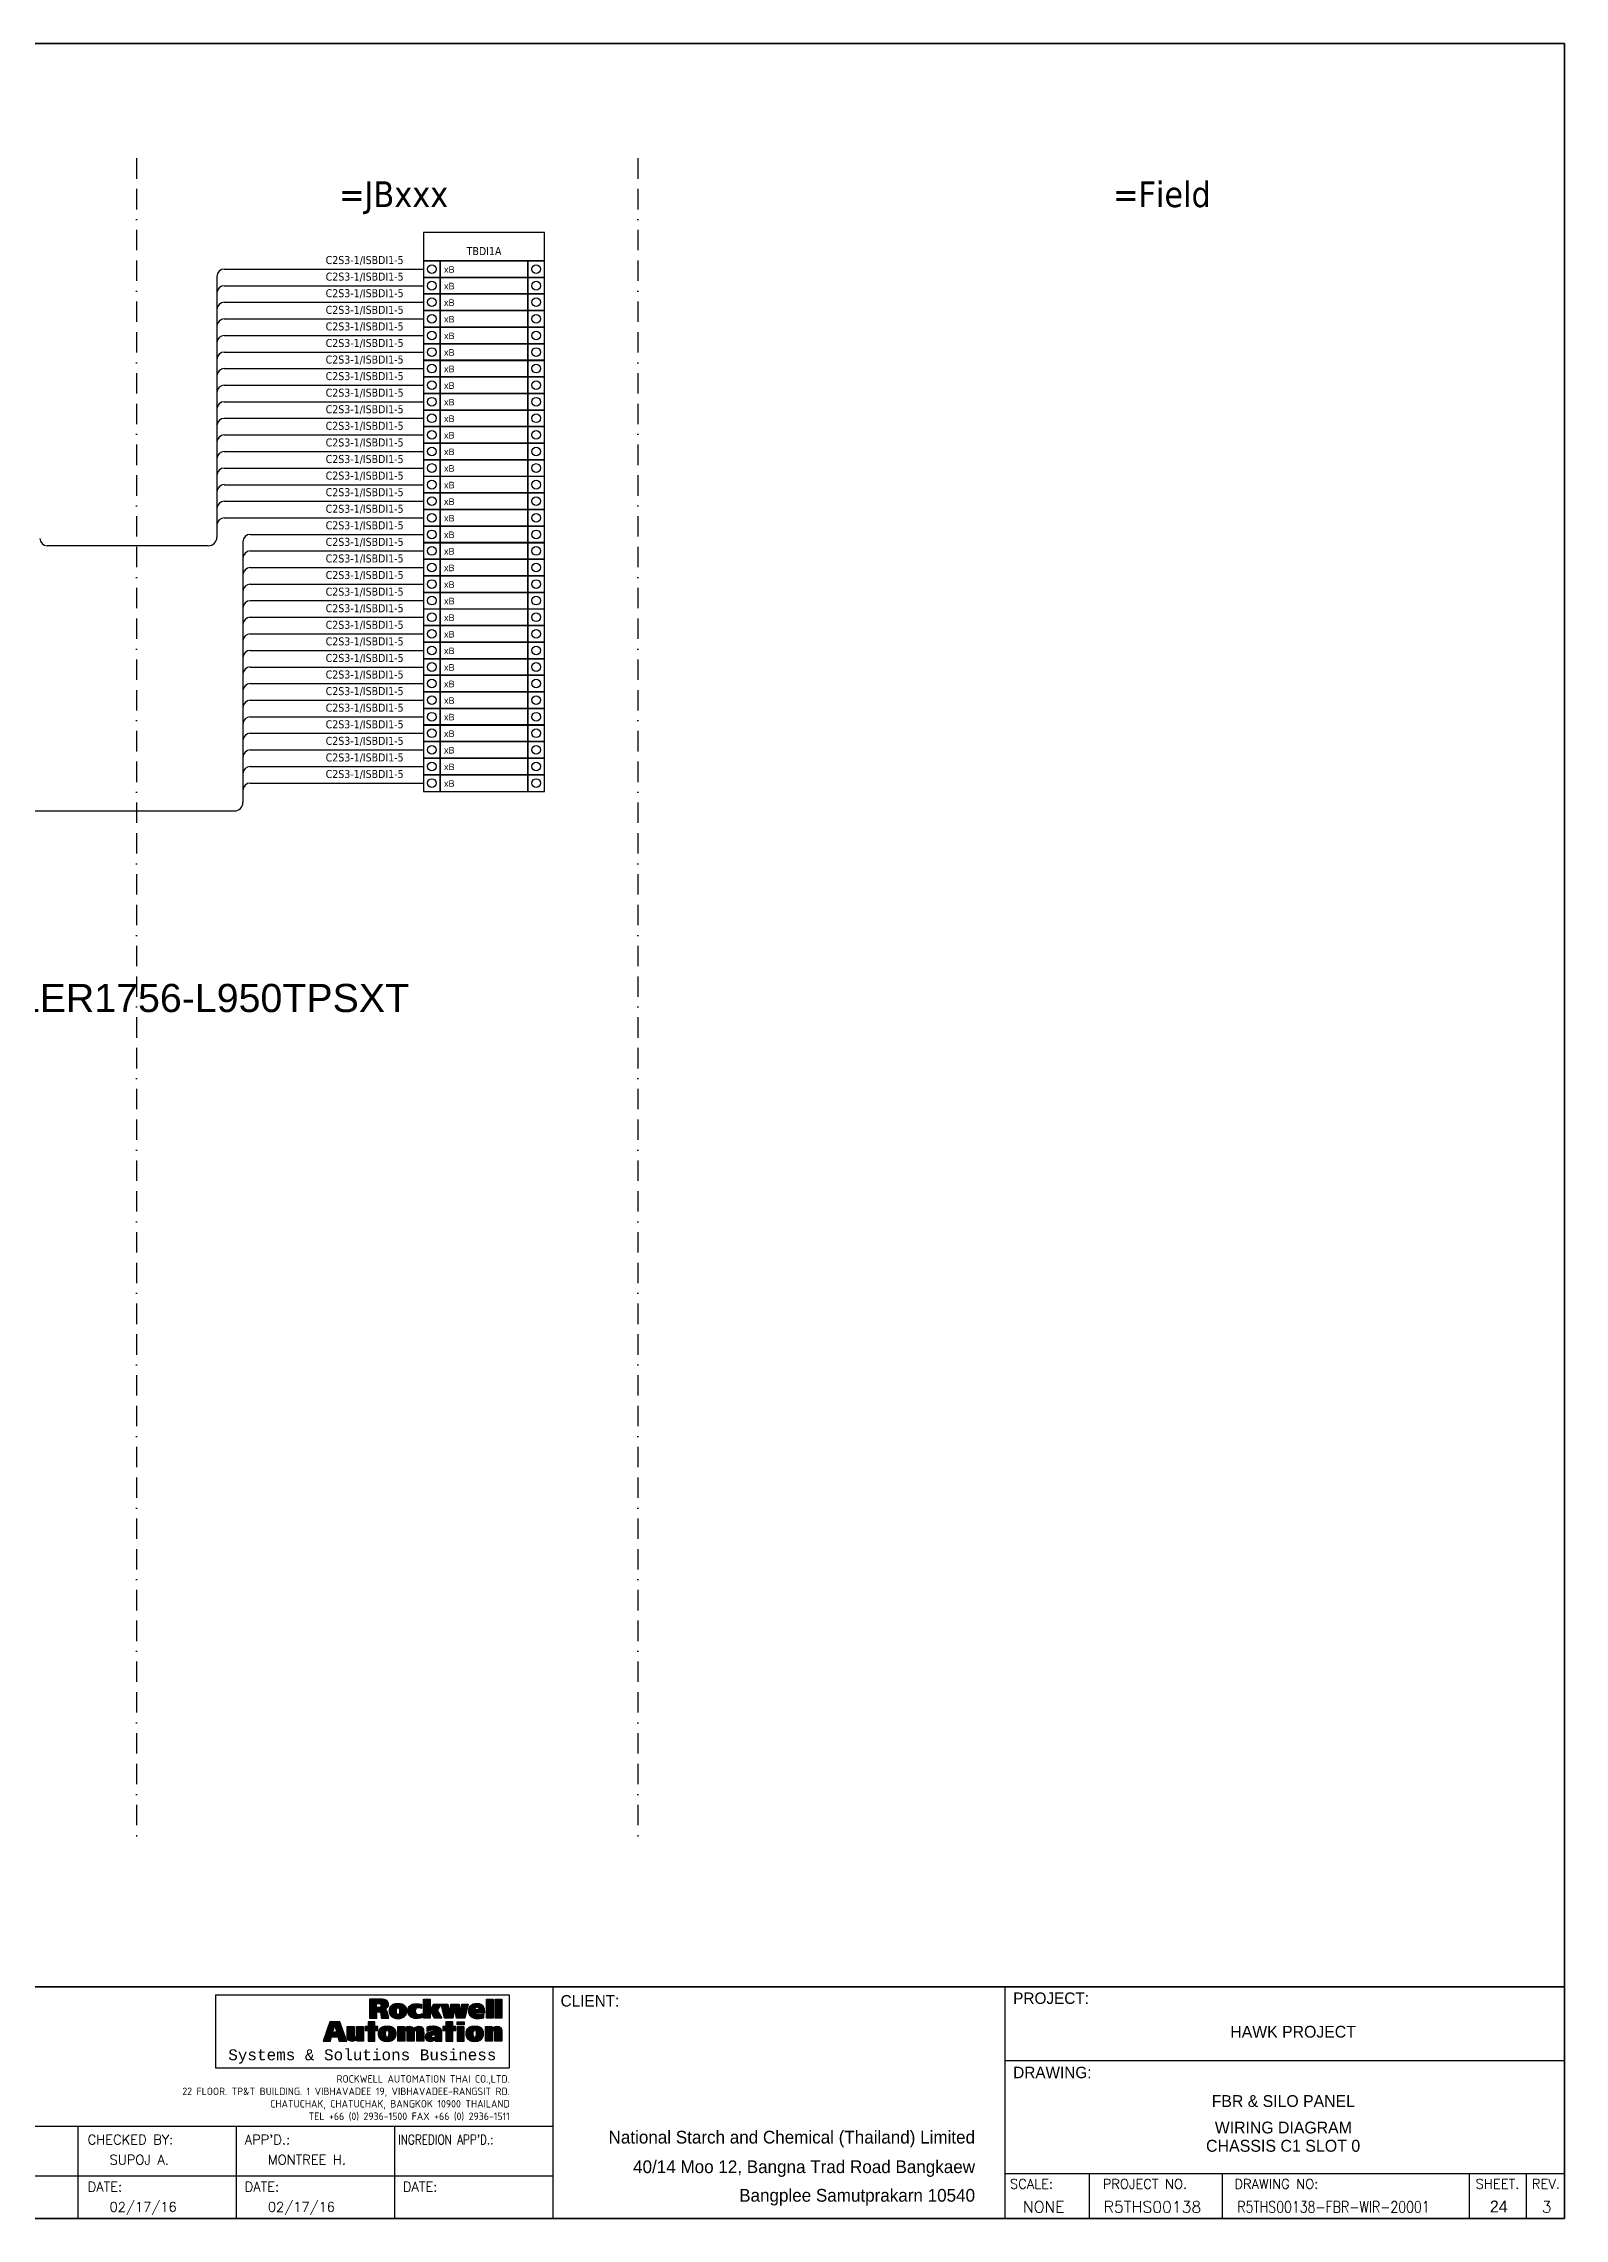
# Model space of a CAD drawing. Header units: millimetres. Extents: x 0 to 3893, y 0 to 2704.
# Drawn here: x 2002 to 3893, y 0 to 2704 of the extents above; entities that cross this region are included whole.
import ezdxf
from ezdxf.enums import TextEntityAlignment as Align

# ---------------------------------------------------------------- set-up
doc = ezdxf.new("R2010")
doc.units = ezdxf.units.MM
doc.linetypes.add('BORDERX2', pattern=[88.9, 25.4, -12.7, 25.4, -12.7, 0, -12.7])
for name, color, linetype in [('GT_1', 9, 'Continuous'), ('HELPPOINT', 7, 'Continuous'), ('MEMBER', 7, 'Continuous'), ('RA_LOGO', 2, 'Continuous'), ('TITLE_BOX', 7, 'Continuous'), ('x01001-FrameArea', 2, 'BORDERX2')]:
    doc.layers.add(name, color=color, linetype=linetype)
doc.layers.add('IE-WIRE', color=7, linetype='Continuous', lineweight=25)
doc.styles.add('BOLD', font='monos.ttf')
doc.styles.add('HTX11', font='O8111901')
doc.styles.add('ISO3098B', font='ISO3098B.shx')
doc.styles.add('ROMANS', font='romans.shx', dxfattribs={"width": 0.85, "height": 25})
doc.styles.get("Standard").update_dxf_attribs({"font": 'arial.ttf'})
doc.styles.add('T1', font='browa.ttf', dxfattribs={"height": 1000})
doc.styles.add('Tahoma', font='')
doc.styles.get('Tahoma').set_extended_font_data('Tahoma')

# ---------------------------------------------------------------- blocks, each defined once
blk = doc.blocks.new('xTermSingleLayer')
at = {"color": 7, "ltscale": 25.4}
for points in [[(0, -537), (537, -537), (537, 0), (0, 0)], [(537, -537), (3378, -537), (3378, 0), (537, 0)], [(3378, -537), (3915, -537), (3915, 0), (3378, 0)]]:
    blk.add_lwpolyline(points, close=True, dxfattribs=at)
for centre in [(268, -268), (3647, -268)]:
    blk.add_circle(centre, 141, dxfattribs=at)
blk.add_attdef('TERMINAL_B', (661, -387), '', height=212)
blk = doc.blocks.new('RA_LOGO1')
at = {"layer": 'RA_LOGO', "linetype": 'Continuous'}
h = blk.add_hatch(color=1, dxfattribs=at)
h.paths.add_polyline_path([(0.987, 0.539), (1.017, 0.539), (1.033, 0.538), (1.046, 0.533), (1.055, 0.521), (1.061, 0.505), (1.065, 0.484), (1.068, 0.461), (1.071, 0.439), (1.074, 0.42), (1.213, 0.42), (1.207, 0.439), (1.203, 0.46), (1.199, 0.482), (1.195, 0.504), (1.189, 0.526), (1.18, 0.545), (1.166, 0.562), (1.147, 0.575), (1.12, 0.583), (1.142, 0.59), (1.16, 0.598), (1.175, 0.609), (1.188, 0.621), (1.197, 0.637), (1.203, 0.655), (1.205, 0.677), (1.204, 0.694), (1.2, 0.709), (1.194, 0.723), (1.185, 0.734), (1.175, 0.744), (1.162, 0.752), (1.147, 0.759), (1.131, 0.763), (1.112, 0.767), (1.092, 0.769), (1.07, 0.77), (0.853, 0.77), (0.853, 0.42), (0.987, 0.42)])
h.paths.add_polyline_path([(0.981, 0.617), (0.981, 0.692), (1.018, 0.692), (1.044, 0.689), (1.063, 0.679), (1.071, 0.656), (1.066, 0.635), (1.054, 0.623), (1.036, 0.618), (1.016, 0.617)], flags=16)
h = blk.add_hatch(color=1, dxfattribs=at)
h.paths.add_polyline_path([(1.3, 0.676), (1.285, 0.67), (1.271, 0.663), (1.258, 0.654), (1.247, 0.644), (1.238, 0.633), (1.23, 0.62), (1.225, 0.606), (1.22, 0.591), (1.218, 0.574), (1.217, 0.556), (1.218, 0.538), (1.22, 0.522), (1.224, 0.506), (1.229, 0.492), (1.235, 0.479), (1.243, 0.467), (1.253, 0.456), (1.264, 0.447), (1.276, 0.438), (1.29, 0.431), (1.305, 0.425), (1.321, 0.421), (1.339, 0.417), (1.358, 0.415), (1.378, 0.415), (1.399, 0.415), (1.418, 0.417), (1.435, 0.421), (1.452, 0.425), (1.467, 0.431), (1.481, 0.438), (1.493, 0.447), (1.504, 0.456), (1.514, 0.467), (1.522, 0.479), (1.528, 0.492), (1.534, 0.506), (1.537, 0.522), (1.54, 0.538), (1.54, 0.556), (1.539, 0.574), (1.537, 0.591), (1.533, 0.606), (1.527, 0.62), (1.519, 0.633), (1.51, 0.644), (1.499, 0.654), (1.486, 0.663), (1.472, 0.67), (1.456, 0.676), (1.439, 0.681), (1.42, 0.684), (1.4, 0.686), (1.378, 0.687), (1.357, 0.686), (1.336, 0.684), (1.317, 0.681)])
h.paths.add_polyline_path([(1.36, 0.605), (1.378, 0.612), (1.396, 0.605), (1.404, 0.584), (1.406, 0.556), (1.405, 0.529), (1.401, 0.508), (1.393, 0.494), (1.378, 0.49), (1.364, 0.494), (1.356, 0.508), (1.352, 0.529), (1.351, 0.556), (1.353, 0.584)], flags=16)
for color, points in [(1, [(1.697, 0.575), (1.705, 0.591), (1.718, 0.603), (1.735, 0.61), (1.756, 0.612), (1.778, 0.61), (1.796, 0.606), (1.813, 0.599), (1.813, 0.676), (1.793, 0.681), (1.771, 0.684), (1.748, 0.686), (1.721, 0.687), (1.699, 0.686), (1.679, 0.684), (1.66, 0.681), (1.643, 0.676), (1.627, 0.67), (1.613, 0.663), (1.601, 0.654), (1.59, 0.644), (1.581, 0.633), (1.573, 0.62), (1.567, 0.606), (1.563, 0.591), (1.561, 0.574), (1.56, 0.556), (1.56, 0.538), (1.563, 0.522), (1.566, 0.506), (1.572, 0.492), (1.578, 0.479), (1.586, 0.467), (1.596, 0.456), (1.607, 0.447), (1.619, 0.438), (1.632, 0.431), (1.648, 0.425), (1.664, 0.421), (1.682, 0.417), (1.701, 0.415), (1.721, 0.415), (1.748, 0.415), (1.772, 0.418), (1.794, 0.422), (1.815, 0.428), (1.815, 0.505), (1.797, 0.496), (1.778, 0.491), (1.756, 0.49), (1.735, 0.492), (1.718, 0.5), (1.705, 0.514), (1.697, 0.531), (1.694, 0.554)]), (1, [(2.233, 0.42), (2.391, 0.42), (2.423, 0.598), (2.424, 0.598), (2.455, 0.42), (2.612, 0.42), (2.671, 0.681), (2.556, 0.681), (2.533, 0.511), (2.532, 0.511), (2.503, 0.681), (2.351, 0.681), (2.324, 0.511), (2.323, 0.511), (2.298, 0.681), (2.174, 0.681)]), (1, [(3.007, 0.42), (3.13, 0.42), (3.13, 0.769), (3.007, 0.769)]), (1, [(3.292, 0.769), (3.169, 0.769), (3.169, 0.42), (3.292, 0.42)]), (252, [(0.745, 0.265), (0.617, 0.265), (0.617, 0.112), (0.617, 0.096), (0.611, 0.082), (0.594, 0.076), (0.579, 0.082), (0.573, 0.096), (0.572, 0.112), (0.572, 0.265), (0.444, 0.265), (0.444, 0.081), (0.445, 0.062), (0.449, 0.046), (0.455, 0.031), (0.465, 0.018), (0.478, 0.008), (0.494, 0.001), (0.513, -0.004), (0.537, -0.006), (0.558, -0.004), (0.579, 0.001), (0.597, 0.011), (0.612, 0.026), (0.625, 0.047), (0.625, 0), (0.745, 0)]), (252, [(0.956, 0.191), (1.011, 0.191), (1.011, 0.265), (0.956, 0.265), (0.956, 0.355), (0.828, 0.355), (0.828, 0.265), (0.774, 0.265), (0.774, 0.191), (0.828, 0.191), (0.828, 0), (0.956, 0)]), (252, [(1.505, 0.153), (1.505, 0.169), (1.511, 0.183), (1.528, 0.189), (1.543, 0.183), (1.549, 0.169), (1.55, 0.153), (1.55, 0), (1.678, 0), (1.678, 0.153), (1.679, 0.169), (1.685, 0.183), (1.701, 0.189), (1.717, 0.183), (1.723, 0.169), (1.724, 0.153), (1.724, 0), (1.852, 0), (1.852, 0.159), (1.851, 0.173), (1.851, 0.187), (1.85, 0.202), (1.847, 0.215), (1.843, 0.228), (1.836, 0.24), (1.827, 0.25), (1.816, 0.259), (1.8, 0.265), (1.781, 0.269), (1.758, 0.271), (1.738, 0.269), (1.717, 0.264), (1.698, 0.255), (1.682, 0.242), (1.672, 0.225), (1.663, 0.242), (1.649, 0.255), (1.631, 0.264), (1.61, 0.269), (1.589, 0.271), (1.57, 0.27), (1.551, 0.266), (1.535, 0.259), (1.52, 0.249), (1.508, 0.236), (1.497, 0.217), (1.497, 0.265), (1.377, 0.265), (1.377, 0), (1.505, 0)]), (252, [(2.257, 0), (2.386, 0), (2.386, 0.191), (2.441, 0.191), (2.441, 0.265), (2.386, 0.265), (2.386, 0.355), (2.257, 0.355), (2.257, 0.265), (2.203, 0.265), (2.203, 0.191), (2.257, 0.191)]), (252, [(3.117, 0.153), (3.117, 0.169), (3.123, 0.183), (3.14, 0.189), (3.155, 0.183), (3.161, 0.169), (3.162, 0.153), (3.162, 0), (3.29, 0), (3.29, 0.184), (3.289, 0.203), (3.285, 0.219), (3.279, 0.234), (3.269, 0.247), (3.256, 0.257), (3.24, 0.265), (3.221, 0.269), (3.197, 0.271), (3.176, 0.269), (3.155, 0.263), (3.137, 0.253), (3.122, 0.239), (3.109, 0.217), (3.109, 0.265), (2.989, 0.265), (2.989, 0), (3.117, 0)])]:
    blk.add_hatch(color=color, dxfattribs=at).paths.add_polyline_path(points)
h = blk.add_hatch(color=1, dxfattribs=at)
h.paths.add_polyline_path([(1.973, 0.769), (1.847, 0.769), (1.847, 0.42), (1.973, 0.42), (1.973, 0.566)])
h.paths.add_polyline_path([(1.974, 0.566), (2.045, 0.42), (2.187, 0.42), (2.101, 0.566), (2.173, 0.681), (2.036, 0.681)])
h = blk.add_hatch(color=1, dxfattribs=at)
h.paths.add_polyline_path([(2.817, 0.415), (2.838, 0.415), (2.859, 0.415), (2.88, 0.416), (2.901, 0.418), (2.92, 0.421), (2.938, 0.425), (2.956, 0.43), (2.956, 0.497), (2.939, 0.49), (2.918, 0.485), (2.895, 0.482), (2.87, 0.481), (2.849, 0.482), (2.83, 0.485), (2.815, 0.493), (2.804, 0.504), (2.8, 0.521), (2.975, 0.521), (2.975, 0.536), (2.974, 0.555), (2.972, 0.572), (2.969, 0.589), (2.965, 0.605), (2.96, 0.619), (2.953, 0.632), (2.944, 0.645), (2.934, 0.655), (2.922, 0.665), (2.909, 0.673), (2.894, 0.679), (2.877, 0.683), (2.858, 0.686), (2.838, 0.687), (2.816, 0.686), (2.795, 0.684), (2.777, 0.681), (2.759, 0.676), (2.744, 0.67), (2.73, 0.663), (2.717, 0.654), (2.706, 0.644), (2.697, 0.633), (2.69, 0.62), (2.684, 0.606), (2.679, 0.591), (2.677, 0.574), (2.676, 0.556), (2.677, 0.538), (2.679, 0.522), (2.683, 0.507), (2.688, 0.492), (2.694, 0.479), (2.702, 0.467), (2.712, 0.456), (2.723, 0.447), (2.735, 0.438), (2.749, 0.431), (2.764, 0.425), (2.78, 0.421), (2.798, 0.417)])
h.paths.add_polyline_path([(2.799, 0.576), (2.801, 0.598), (2.811, 0.618), (2.834, 0.627), (2.855, 0.618), (2.864, 0.598), (2.865, 0.576)], flags=16)
h = blk.add_hatch(color=252, dxfattribs=at)
h.paths.add_polyline_path([(0.272, 0.077), (0.296, 0), (0.439, 0), (0.312, 0.355), (0.124, 0.355), (0, 0), (0.136, 0), (0.158, 0.077)])
h.paths.add_polyline_path([(0.255, 0.162), (0.177, 0.162), (0.216, 0.28)], flags=16)
h = blk.add_hatch(color=252, dxfattribs=at)
h.paths.add_polyline_path([(1.14, -0.003), (1.159, -0.005), (1.18, -0.006), (1.201, -0.005), (1.22, -0.003), (1.238, 0), (1.255, 0.005), (1.27, 0.011), (1.284, 0.018), (1.297, 0.027), (1.308, 0.036), (1.317, 0.047), (1.326, 0.06), (1.333, 0.073), (1.338, 0.087), (1.342, 0.103), (1.344, 0.12), (1.345, 0.137), (1.344, 0.156), (1.341, 0.173), (1.337, 0.188), (1.331, 0.203), (1.323, 0.216), (1.313, 0.227), (1.302, 0.238), (1.29, 0.246), (1.275, 0.254), (1.259, 0.26), (1.242, 0.265), (1.223, 0.268), (1.202, 0.27), (1.18, 0.271), (1.158, 0.27), (1.137, 0.268), (1.118, 0.265), (1.101, 0.26), (1.085, 0.254), (1.071, 0.246), (1.058, 0.238), (1.047, 0.227), (1.038, 0.216), (1.03, 0.203), (1.024, 0.188), (1.02, 0.173), (1.017, 0.156), (1.016, 0.137), (1.017, 0.12), (1.019, 0.103), (1.023, 0.087), (1.028, 0.073), (1.035, 0.06), (1.043, 0.047), (1.053, 0.036), (1.064, 0.027), (1.076, 0.018), (1.09, 0.011), (1.105, 0.005), (1.122, 0)])
h.paths.add_polyline_path([(1.165, 0.075), (1.157, 0.089), (1.153, 0.111), (1.152, 0.137), (1.154, 0.166), (1.162, 0.187), (1.18, 0.195), (1.198, 0.187), (1.207, 0.166), (1.208, 0.137), (1.207, 0.111), (1.204, 0.089), (1.195, 0.075), (1.18, 0.07)], flags=16)
h = blk.add_hatch(color=252, dxfattribs=at)
h.paths.add_polyline_path([(1.883, 0.052), (1.889, 0.036), (1.899, 0.023), (1.911, 0.012), (1.926, 0.004), (1.942, -0.001), (1.96, -0.005), (1.978, -0.006), (1.999, -0.004), (2.019, 0.001), (2.037, 0.01), (2.052, 0.022), (2.065, 0.04), (2.065, 0), (2.184, 0), (2.184, 0.161), (2.183, 0.18), (2.179, 0.197), (2.173, 0.212), (2.165, 0.225), (2.155, 0.236), (2.144, 0.245), (2.131, 0.252), (2.117, 0.258), (2.102, 0.263), (2.086, 0.266), (2.07, 0.268), (2.054, 0.27), (2.038, 0.271), (2.022, 0.271), (1.995, 0.27), (1.973, 0.269), (1.953, 0.266), (1.933, 0.261), (1.911, 0.256), (1.911, 0.181), (1.932, 0.19), (1.954, 0.197), (1.977, 0.202), (2, 0.204), (2.019, 0.203), (2.037, 0.2), (2.053, 0.194), (2.063, 0.183), (2.067, 0.165), (2.053, 0.167), (2.036, 0.168), (2.018, 0.169), (2, 0.168), (1.983, 0.167), (1.965, 0.164), (1.948, 0.16), (1.933, 0.154), (1.918, 0.147), (1.906, 0.137), (1.896, 0.125), (1.888, 0.11), (1.883, 0.092), (1.881, 0.072)])
h.paths.add_polyline_path([(1.998, 0.086), (2.007, 0.106), (2.028, 0.115), (2.055, 0.116), (2.067, 0.116), (2.067, 0.108), (2.063, 0.086), (2.05, 0.068), (2.028, 0.061), (2.011, 0.064), (2.001, 0.072)], flags=16)
h = blk.add_hatch(color=252, dxfattribs=at)
h.paths.add_polyline_path([(2.471, 0), (2.599, 0), (2.599, 0.264), (2.471, 0.264)])
h.paths.add_polyline_path([(2.599, 0.296), (2.599, 0.355), (2.471, 0.355), (2.471, 0.296)])
h = blk.add_hatch(color=252, dxfattribs=at)
h.paths.add_polyline_path([(2.751, -0.003), (2.77, -0.005), (2.791, -0.006), (2.811, -0.005), (2.831, -0.003), (2.849, 0), (2.865, 0.005), (2.881, 0.011), (2.895, 0.018), (2.907, 0.027), (2.918, 0.036), (2.928, 0.047), (2.936, 0.06), (2.943, 0.073), (2.948, 0.087), (2.952, 0.103), (2.955, 0.12), (2.955, 0.137), (2.954, 0.156), (2.952, 0.173), (2.947, 0.188), (2.941, 0.203), (2.934, 0.216), (2.924, 0.227), (2.913, 0.238), (2.9, 0.246), (2.886, 0.254), (2.87, 0.26), (2.852, 0.265), (2.833, 0.268), (2.813, 0.27), (2.791, 0.271), (2.769, 0.27), (2.748, 0.268), (2.729, 0.265), (2.711, 0.26), (2.695, 0.254), (2.681, 0.246), (2.669, 0.238), (2.658, 0.227), (2.648, 0.216), (2.64, 0.203), (2.634, 0.188), (2.63, 0.173), (2.628, 0.156), (2.627, 0.137), (2.627, 0.12), (2.63, 0.103), (2.633, 0.087), (2.639, 0.073), (2.645, 0.06), (2.654, 0.047), (2.663, 0.036), (2.674, 0.027), (2.687, 0.018), (2.701, 0.011), (2.716, 0.005), (2.733, 0)])
h.paths.add_polyline_path([(2.776, 0.075), (2.768, 0.089), (2.764, 0.111), (2.763, 0.137), (2.765, 0.166), (2.773, 0.187), (2.791, 0.195), (2.809, 0.187), (2.817, 0.166), (2.819, 0.137), (2.818, 0.111), (2.814, 0.089), (2.806, 0.075), (2.791, 0.07)], flags=16)
at = {"layer": 'RA_LOGO', "color": 1, "linetype": 'Continuous'}
for points in [[(1.147, 0.759), (1.131, 0.763), (1.112, 0.767), (1.092, 0.769), (1.07, 0.77), (0.853, 0.77), (0.853, 0.42), (0.987, 0.42), (0.987, 0.539), (1.017, 0.539), (1.033, 0.538), (1.046, 0.533), (1.055, 0.521), (1.061, 0.505), (1.065, 0.484), (1.068, 0.461), (1.071, 0.439), (1.074, 0.42), (1.213, 0.42), (1.207, 0.439), (1.203, 0.46), (1.199, 0.482), (1.195, 0.504), (1.189, 0.526), (1.18, 0.545), (1.166, 0.562), (1.147, 0.575), (1.121, 0.583), (1.121, 0.584), (1.142, 0.59), (1.16, 0.598), (1.175, 0.609), (1.188, 0.621), (1.197, 0.637), (1.203, 0.655), (1.205, 0.677), (1.204, 0.694), (1.2, 0.709), (1.194, 0.723), (1.185, 0.734), (1.175, 0.744), (1.162, 0.752)], [(1.016, 0.617), (0.981, 0.617), (0.981, 0.692), (1.018, 0.692), (1.044, 0.689), (1.063, 0.679), (1.071, 0.656), (1.066, 0.635), (1.054, 0.623), (1.036, 0.618)], [(1.456, 0.676), (1.439, 0.681), (1.42, 0.684), (1.4, 0.686), (1.378, 0.687), (1.357, 0.686), (1.336, 0.684), (1.317, 0.681), (1.3, 0.676), (1.285, 0.67), (1.271, 0.663), (1.258, 0.654), (1.247, 0.644), (1.238, 0.633), (1.23, 0.62), (1.225, 0.606), (1.22, 0.591), (1.218, 0.574), (1.217, 0.556), (1.217, 0.556), (1.218, 0.538), (1.22, 0.522), (1.224, 0.506), (1.229, 0.492), (1.235, 0.479), (1.243, 0.467), (1.253, 0.456), (1.264, 0.447), (1.276, 0.438), (1.29, 0.431), (1.305, 0.425), (1.321, 0.421), (1.339, 0.417), (1.358, 0.415), (1.378, 0.415), (1.399, 0.415), (1.418, 0.417), (1.435, 0.421), (1.452, 0.425), (1.467, 0.431), (1.481, 0.438), (1.493, 0.447), (1.504, 0.456), (1.514, 0.467), (1.522, 0.479), (1.528, 0.492), (1.534, 0.506), (1.537, 0.522), (1.54, 0.538), (1.54, 0.556), (1.539, 0.574), (1.537, 0.591), (1.533, 0.606), (1.527, 0.62), (1.519, 0.633), (1.51, 0.644), (1.499, 0.654), (1.486, 0.663), (1.472, 0.67)], [(1.351, 0.556), (1.353, 0.584), (1.36, 0.605), (1.378, 0.612), (1.396, 0.605), (1.404, 0.584), (1.406, 0.556), (1.405, 0.529), (1.401, 0.508), (1.393, 0.494), (1.378, 0.49), (1.364, 0.494), (1.356, 0.508), (1.352, 0.529)], [(1.679, 0.684), (1.699, 0.686), (1.721, 0.687), (1.748, 0.686), (1.771, 0.684), (1.793, 0.681), (1.813, 0.676), (1.813, 0.599), (1.796, 0.606), (1.778, 0.61), (1.756, 0.612), (1.735, 0.61), (1.718, 0.603), (1.705, 0.591), (1.697, 0.575), (1.694, 0.554), (1.697, 0.531), (1.705, 0.514), (1.718, 0.5), (1.735, 0.492), (1.756, 0.49), (1.778, 0.491), (1.797, 0.496), (1.815, 0.505), (1.815, 0.428), (1.794, 0.422), (1.772, 0.418), (1.748, 0.415), (1.721, 0.415), (1.701, 0.415), (1.682, 0.417), (1.664, 0.421), (1.648, 0.425), (1.632, 0.431), (1.619, 0.438), (1.607, 0.447), (1.596, 0.456), (1.586, 0.467), (1.578, 0.479), (1.572, 0.492), (1.566, 0.506), (1.563, 0.522), (1.56, 0.538), (1.56, 0.556), (1.561, 0.574), (1.563, 0.591), (1.567, 0.606), (1.573, 0.62), (1.581, 0.633), (1.59, 0.644), (1.601, 0.654), (1.613, 0.663), (1.627, 0.67), (1.643, 0.676), (1.66, 0.681)], [(1.973, 0.42), (1.847, 0.42), (1.847, 0.769), (1.973, 0.769), (1.973, 0.566), (1.974, 0.566), (1.973, 0.566)], [(2.045, 0.42), (1.974, 0.566), (2.036, 0.681), (2.173, 0.681), (2.101, 0.566), (2.187, 0.42)], [(2.455, 0.42), (2.424, 0.598), (2.423, 0.598), (2.391, 0.42), (2.233, 0.42), (2.174, 0.681), (2.298, 0.681), (2.323, 0.511), (2.324, 0.511), (2.351, 0.681), (2.503, 0.681), (2.532, 0.511), (2.533, 0.511), (2.556, 0.681), (2.671, 0.681), (2.612, 0.42)], [(2.817, 0.415), (2.838, 0.415), (2.859, 0.415), (2.88, 0.416), (2.901, 0.418), (2.92, 0.421), (2.938, 0.425), (2.956, 0.43), (2.956, 0.497), (2.939, 0.49), (2.918, 0.485), (2.895, 0.482), (2.87, 0.481), (2.849, 0.482), (2.83, 0.485), (2.815, 0.493), (2.804, 0.504), (2.8, 0.521), (2.975, 0.521), (2.975, 0.536), (2.974, 0.555), (2.972, 0.572), (2.969, 0.589), (2.965, 0.605), (2.96, 0.619), (2.953, 0.632), (2.944, 0.645), (2.934, 0.655), (2.922, 0.665), (2.909, 0.673), (2.894, 0.679), (2.877, 0.683), (2.858, 0.686), (2.838, 0.687), (2.816, 0.686), (2.795, 0.684), (2.777, 0.681), (2.759, 0.676), (2.744, 0.67), (2.73, 0.663), (2.717, 0.654), (2.706, 0.644), (2.697, 0.633), (2.69, 0.62), (2.684, 0.606), (2.679, 0.591), (2.677, 0.574), (2.676, 0.556), (2.676, 0.556), (2.677, 0.538), (2.679, 0.522), (2.683, 0.507), (2.688, 0.492), (2.694, 0.479), (2.702, 0.467), (2.712, 0.456), (2.723, 0.447), (2.735, 0.438), (2.749, 0.431), (2.764, 0.425), (2.78, 0.421), (2.798, 0.417)], [(2.865, 0.576), (2.799, 0.576), (2.801, 0.598), (2.811, 0.618), (2.834, 0.627), (2.855, 0.618), (2.864, 0.598)], [(3.007, 0.42), (3.007, 0.769), (3.13, 0.769), (3.13, 0.42)], [(3.169, 0.42), (3.169, 0.769), (3.292, 0.769), (3.292, 0.42)]]:
    blk.add_lwpolyline(points, close=True, dxfattribs=at)
at = {"layer": 'RA_LOGO', "color": 252, "linetype": 'Continuous'}
for points in [[(0.296, 0), (0.439, 0), (0.312, 0.355), (0.124, 0.355), (0, 0), (0.136, 0), (0.158, 0.077), (0.272, 0.077)], [(0.216, 0.279), (0.217, 0.279), (0.255, 0.162), (0.177, 0.162)], [(0.455, 0.031), (0.449, 0.046), (0.445, 0.062), (0.444, 0.081), (0.444, 0.265), (0.572, 0.265), (0.572, 0.112), (0.573, 0.096), (0.579, 0.082), (0.594, 0.076), (0.611, 0.082), (0.617, 0.096), (0.617, 0.112), (0.617, 0.265), (0.745, 0.265), (0.745, 0), (0.625, 0), (0.625, 0.045), (0.624, 0.045), (0.612, 0.026), (0.597, 0.011), (0.579, 0.001), (0.558, -0.004), (0.537, -0.006), (0.513, -0.004), (0.494, 0.001), (0.478, 0.008), (0.465, 0.018)], [(0.956, 0.191), (1.011, 0.191), (1.011, 0.265), (0.956, 0.265), (0.956, 0.355), (0.828, 0.355), (0.828, 0.265), (0.774, 0.265), (0.774, 0.191), (0.828, 0.191), (0.828, 0), (0.956, 0)], [(1.158, 0.27), (1.137, 0.268), (1.118, 0.265), (1.101, 0.26), (1.085, 0.254), (1.071, 0.246), (1.058, 0.238), (1.047, 0.227), (1.038, 0.216), (1.03, 0.203), (1.024, 0.188), (1.02, 0.173), (1.017, 0.156), (1.016, 0.137), (1.016, 0.137), (1.017, 0.12), (1.019, 0.103), (1.023, 0.087), (1.028, 0.073), (1.035, 0.06), (1.043, 0.047), (1.053, 0.036), (1.064, 0.027), (1.076, 0.018), (1.09, 0.011), (1.105, 0.005), (1.122, 0), (1.14, -0.003), (1.159, -0.005), (1.18, -0.006), (1.201, -0.005), (1.22, -0.003), (1.238, 0), (1.255, 0.005), (1.27, 0.011), (1.284, 0.018), (1.297, 0.027), (1.308, 0.036), (1.317, 0.047), (1.326, 0.06), (1.333, 0.073), (1.338, 0.087), (1.342, 0.103), (1.344, 0.12), (1.345, 0.137), (1.345, 0.137), (1.344, 0.156), (1.341, 0.173), (1.337, 0.188), (1.331, 0.203), (1.323, 0.216), (1.313, 0.227), (1.302, 0.238), (1.29, 0.246), (1.275, 0.254), (1.259, 0.26), (1.242, 0.265), (1.223, 0.268), (1.202, 0.27), (1.18, 0.271), (1.18, 0.271)], [(1.152, 0.137), (1.154, 0.166), (1.162, 0.187), (1.18, 0.195), (1.198, 0.187), (1.207, 0.166), (1.208, 0.137), (1.207, 0.111), (1.204, 0.089), (1.195, 0.075), (1.18, 0.07), (1.165, 0.075), (1.157, 0.089), (1.153, 0.111)], [(1.549, 0.169), (1.543, 0.183), (1.528, 0.189), (1.511, 0.183), (1.505, 0.169), (1.505, 0.153), (1.505, 0), (1.377, 0), (1.377, 0.265), (1.497, 0.265), (1.497, 0.219), (1.499, 0.219), (1.508, 0.236), (1.52, 0.249), (1.535, 0.259), (1.551, 0.266), (1.57, 0.27), (1.589, 0.271), (1.61, 0.269), (1.631, 0.264), (1.649, 0.255), (1.663, 0.242), (1.672, 0.226), (1.673, 0.226), (1.682, 0.242), (1.698, 0.255), (1.717, 0.264), (1.738, 0.269), (1.758, 0.271), (1.781, 0.269), (1.8, 0.265), (1.816, 0.259), (1.827, 0.25), (1.836, 0.24), (1.843, 0.228), (1.847, 0.215), (1.85, 0.202), (1.851, 0.187), (1.851, 0.173), (1.852, 0.159), (1.852, 0), (1.724, 0), (1.724, 0.153), (1.723, 0.169), (1.717, 0.183), (1.701, 0.189), (1.685, 0.183), (1.679, 0.169), (1.678, 0.153), (1.678, 0), (1.55, 0), (1.55, 0.153)], [(1.973, 0.269), (1.953, 0.266), (1.933, 0.261), (1.911, 0.256), (1.911, 0.181), (1.932, 0.19), (1.954, 0.197), (1.977, 0.202), (2, 0.204), (2.019, 0.203), (2.037, 0.2), (2.053, 0.194), (2.063, 0.183), (2.067, 0.165), (2.053, 0.167), (2.036, 0.168), (2.018, 0.169), (2, 0.168), (1.983, 0.167), (1.965, 0.164), (1.948, 0.16), (1.933, 0.154), (1.918, 0.147), (1.906, 0.137), (1.896, 0.125), (1.888, 0.11), (1.883, 0.092), (1.881, 0.072), (1.881, 0.072), (1.883, 0.052), (1.889, 0.036), (1.899, 0.023), (1.911, 0.012), (1.926, 0.004), (1.942, -0.001), (1.96, -0.005), (1.978, -0.006), (1.999, -0.004), (2.019, 0.001), (2.037, 0.01), (2.052, 0.022), (2.064, 0.038), (2.065, 0.038), (2.065, 0), (2.184, 0), (2.184, 0.161), (2.183, 0.18), (2.179, 0.197), (2.173, 0.212), (2.165, 0.225), (2.155, 0.236), (2.144, 0.245), (2.131, 0.252), (2.117, 0.258), (2.102, 0.263), (2.086, 0.266), (2.07, 0.268), (2.054, 0.27), (2.038, 0.271), (2.022, 0.271), (1.995, 0.27)], [(2.067, 0.108), (2.063, 0.086), (2.05, 0.068), (2.028, 0.061), (2.011, 0.064), (2.001, 0.072), (1.998, 0.086), (2.007, 0.106), (2.028, 0.115), (2.055, 0.116), (2.067, 0.116)], [(2.386, 0), (2.386, 0.191), (2.441, 0.191), (2.441, 0.265), (2.386, 0.265), (2.386, 0.355), (2.257, 0.355), (2.257, 0.265), (2.203, 0.265), (2.203, 0.191), (2.257, 0.191), (2.257, 0)], [(2.471, 0.296), (2.471, 0.355), (2.599, 0.355), (2.599, 0.296)], [(2.599, 0), (2.599, 0.264), (2.471, 0.264), (2.471, 0)], [(2.87, 0.26), (2.852, 0.265), (2.833, 0.268), (2.813, 0.27), (2.791, 0.271), (2.769, 0.27), (2.748, 0.268), (2.729, 0.265), (2.711, 0.26), (2.695, 0.254), (2.681, 0.246), (2.669, 0.238), (2.658, 0.227), (2.648, 0.216), (2.64, 0.203), (2.634, 0.188), (2.63, 0.173), (2.628, 0.156), (2.627, 0.137), (2.627, 0.137), (2.627, 0.12), (2.63, 0.103), (2.633, 0.087), (2.639, 0.073), (2.645, 0.06), (2.654, 0.047), (2.663, 0.036), (2.674, 0.027), (2.687, 0.018), (2.701, 0.011), (2.716, 0.005), (2.733, 0), (2.751, -0.003), (2.77, -0.005), (2.791, -0.006), (2.811, -0.005), (2.831, -0.003), (2.849, 0), (2.865, 0.005), (2.881, 0.011), (2.895, 0.018), (2.907, 0.027), (2.918, 0.036), (2.928, 0.047), (2.936, 0.06), (2.943, 0.073), (2.948, 0.087), (2.952, 0.103), (2.955, 0.12), (2.955, 0.137), (2.955, 0.137), (2.954, 0.156), (2.952, 0.173), (2.947, 0.188), (2.941, 0.203), (2.934, 0.216), (2.924, 0.227), (2.913, 0.238), (2.9, 0.246), (2.886, 0.254)], [(2.763, 0.137), (2.765, 0.166), (2.773, 0.187), (2.791, 0.195), (2.809, 0.187), (2.817, 0.166), (2.819, 0.137), (2.818, 0.111), (2.814, 0.089), (2.806, 0.075), (2.791, 0.07), (2.776, 0.075), (2.768, 0.089), (2.764, 0.111)], [(3.117, 0.169), (3.117, 0.153), (3.117, 0), (2.989, 0), (2.989, 0.265), (3.109, 0.265), (3.109, 0.219), (3.11, 0.219), (3.122, 0.239), (3.137, 0.253), (3.155, 0.263), (3.176, 0.269), (3.197, 0.271), (3.221, 0.269), (3.24, 0.265), (3.256, 0.257), (3.269, 0.247), (3.279, 0.234), (3.285, 0.219), (3.289, 0.203), (3.29, 0.184), (3.29, 0), (3.162, 0), (3.162, 0.153), (3.161, 0.169), (3.155, 0.183), (3.14, 0.189), (3.123, 0.183)]]:
    blk.add_lwpolyline(points, close=True, dxfattribs=at)
blk = doc.blocks.new('TPA')
at = {"color": 0}
for p, q in [((565225.5, 502262.6), (565225.5, 502159)), ((565225.5, 502262.6), (565640.1, 502262.6)), ((565640.1, 502262.6), (565640.1, 502159)), ((565225.5, 502159), (565640.1, 502159))]:
    blk.add_line(p, q, dxfattribs=at)
at = {"color": 4}
for p, q in [((566459.5, 502010.1), (566459.5, 501946.4)), ((566647.2, 502010.1), (566647.2, 501946.4))]:
    blk.add_line(p, q, dxfattribs=at)
at = {"color": 4, "ltscale": 0.5}
for p, q in [((566996.2, 502010.1), (566996.2, 501946.4)), ((566996.2, 502010.1), (566996.2, 501946.4)), ((567077.1, 502010.1), (567077.1, 501946.4)), ((567077.1, 502010.1), (567077.1, 501946.4))]:
    blk.add_line(p, q, dxfattribs=at)
at = {"layer": 'GT_1', "color": 4}
for p, q in [((566341, 501946.4), (566341, 502273.8)), ((566341, 501946.4), (566341, 502273.8)), ((566341, 502010.1), (567131, 502010.1))]:
    blk.add_line(p, q, dxfattribs=at)
at = {"layer": 'GT_1', "color": 4, "flags": 128}
for points in [[(565702.1, 501946.4), (565702.1, 502273.8)], [(566341, 501946.4), (566341, 502273.8)], [(565702.1, 502076.3), (564807.7, 502076.3)], [(565031.3, 501946.4), (565031.3, 502076.3)], [(565254.9, 501946.4), (565254.9, 502076.3)], [(565478.5, 501946.4), (565478.5, 502076.3)], [(565702.1, 502006.4), (564807.7, 502006.4)]]:
    blk.add_lwpolyline(points, dxfattribs=at)
at = {"layer": 'HELPPOINT', "color": 4, "lineweight": 35}
for p, q in [((562706.8, 505019.3), (567131, 505019.3)), ((562706.8, 505019.3), (567131, 505019.3)), ((567131, 505019.3), (567131, 501946.4)), ((567131, 505019.3), (567131, 501946.4)), ((567131, 501946.4), (562706.8, 501946.4)), ((567131, 501946.4), (562706.8, 501946.4))]:
    blk.add_line(p, q, dxfattribs=at)
at = {"layer": 'HELPPOINT', "color": 4}
for p, q in [((566341, 502169.7), (567131, 502169.7)), ((566341, 502169.7), (567131, 502169.7)), ((566341, 502010.1), (567131, 502010.1))]:
    blk.add_line(p, q, dxfattribs=at)
at = {"layer": 'MEMBER', "color": 4, "lineweight": 35}
blk.add_line((562706.8, 502273.8), (567131, 502273.8), dxfattribs=at)
blk.add_line((562706.8, 502273.8), (567131, 502273.8), dxfattribs=at)
at = {"layer": 'MEMBER', "color": 4}
for p, q in [((566341, 502169.7), (567131, 502169.7)), ((566341, 502169.7), (567131, 502169.7)), ((566341, 502010.1), (567131, 502010.1)), ((566341, 502010.1), (567131, 502010.1))]:
    blk.add_line(p, q, dxfattribs=at)
at = {"color": 0, "xscale": 76.7727272878401, "yscale": 76.77272728795651, "zscale": 76.772727288}
blk.add_blockref('RA_LOGO1', (565377.2, 502197.1), dxfattribs=at)
at = {"color": 4, "ltscale": 100, "style": 'HTX11'}
for s, p in [('HAWK PROJECT', (566747.6, 502210.2)), ('FBR & SILO PANEL', (566733.8, 502112.3)), ('WIRING DIAGRAM', (566733.8, 502074.9))]:
    blk.add_text(s, height=16.696, dxfattribs=at).set_placement(p, align=Align.MIDDLE_CENTER)
at = {"color": 0, "insert": (565243.3, 502185.3), "char_height": 15.355, "width": 438.272, "attachment_point": 1, "style": 'BOLD'}
blk.add_mtext('{\\W1.04;Systems & Solutions Business}', dxfattribs=at)
at = {"color": 4, "insert": (565640.9, 502148.9), "char_height": 10.5571, "width": 527.854, "attachment_point": 3, "style": 'ISO3098B'}
blk.add_mtext('ROCKWELL AUTOMATION THAI CO.,LTD.\\P22 FLOOR. TP&T BUILDING. 1 VIBHAVADEE 19, VIBHAVADEE-RANGSIT RD. CHATUCHAK, CHATUCHAK, BANGKOK 10900 THAILAND\\PTEL +66 (0) 2936-1500 FAX +66 (0) 2936-1511', dxfattribs=at)
at = {"style": 'HTX11'}
for tag, p in [('A', (566704.3, 502037.1)), ('B', (567038.2, 501963.3))]:
    blk.add_attdef(tag, text='', height=16.8, dxfattribs=at).set_placement(p, align=Align.MIDDLE_CENTER)
at = {"layer": 'GT_1', "color": 4, "style": 'HTX11'}
for s, p in [('CLIENT:', (565712.8, 502245.8)), ('PROJECT:', (566352.2, 502249.5)), ('DRAWING:', (566352.2, 502144.6))]:
    blk.add_text(s, height=16.19, dxfattribs=at).set_placement(p)
at = {"layer": 'MEMBER', "color": 4, "ltscale": 0.8, "style": 'ROMANS'}
for s, height, p in [('CHECKED BY:', 13.495, (565044.7, 502051.1)), ("APP'D.:", 13.49, (565266.5, 502051.1)), ('SUPOJ A.', 13.49, (565075.6, 502022.7)), ('MONTREE H.', 13.49, (565299.2, 502022.7)), ('SCALE:', 13.49, (566347.7, 501988.5)), ('PROJECT NO.', 13.495, (566478.7, 501988.5)), ('DRAWING NO:', 13.495, (566664.7, 501988.5)), ('SHEET.', 13.64, (567005.3, 501988.5)), ('REV.', 13.64, (567084.8, 501988.5)), ('DATE:', 13.49, (565044.7, 501984.5)), ('02/17/16', 13.49, (565075.6, 501956)), ('DATE:', 13.49, (565266.5, 501984.5)), ('02/17/16', 13.49, (565299.2, 501956)), ('DATE:', 13.49, (565490.1, 501984.5)), ('NONE', 16.17, (566365.9, 501954.7)), ('R5THS00138', 16.17, (566480, 501954.7))]:
    blk.add_text(s, height=height, dxfattribs=at).set_placement(p)
at = {"layer": 'MEMBER', "color": 4, "ltscale": 0.8, "style": 'ROMANS', "width": 0.8}
for s, height, p in [("INGREDION APP'D.:", 13.495, (565483.3, 502051.1)), ('R5THS00138-FBR-WIR-20001', 16.175, (566668.8, 501954.7))]:
    blk.add_text(s, height=height, dxfattribs=at).set_placement(p)
at = {"layer": 'MEMBER', "color": 4, "ltscale": 0.8, "style": 'ROMANS'}
blk.add_text('3', height=16.2, dxfattribs=at).set_placement((567105.9, 501954.7), align=Align.CENTER)
at = {"layer": 'TITLE_BOX', "color": 7, "linetype": 'ByBlock', "style": 'T1'}
for s, p in [('National Starch and Chemical (Thailand) Limited', (566298.3, 502052.3)), ('40/14 Moo 12, Bangna Trad Road Bangkaew', (566298.3, 502010.5)), ('Bangplee Samutprakarn 10540', (566298.3, 501970.1))]:
    blk.add_text(s, height=18, dxfattribs=at).set_placement(p, align=Align.RIGHT)

msp = doc.modelspace()

# ---------------------------------------------------------------- linework, layer by layer
at = {"color": 4, "ltscale": 25.4}
msp.add_lwpolyline([(2474.9, 2434), (2625.2, 2434), (2625.2, 2469.2), (2474.9, 2469.2)], close=True, dxfattribs=at)
at = {"layer": 'IE-WIRE', "color": 4, "ltscale": 25.4}
for p, q in [((2218, 2414.6), (2218, 2090.6)), ((2227.2, 2423.7), (2474.9, 2423.7)), ((2227.2, 2423.7), (2474.9, 2423.7)), ((2227.2, 2403.1), (2474.9, 2403.1)), ((2227.2, 2403.1), (2474.9, 2403.1)), ((2227.2, 2382.5), (2474.9, 2382.5)), ((2227.2, 2382.5), (2474.9, 2382.5)), ((2227.2, 2361.9), (2474.9, 2361.9)), ((2227.2, 2361.9), (2474.9, 2361.9)), ((2227.2, 2341.2), (2474.9, 2341.2)), ((2227.2, 2341.2), (2474.9, 2341.2)), ((2227.2, 2320.6), (2474.9, 2320.6)), ((2227.2, 2320.6), (2474.9, 2320.6)), ((2227.2, 2300), (2474.9, 2300)), ((2227.2, 2300), (2474.9, 2300)), ((2227.2, 2279.4), (2474.9, 2279.4)), ((2227.2, 2279.4), (2474.9, 2279.4)), ((2227.2, 2258.8), (2474.9, 2258.8)), ((2227.2, 2258.8), (2474.9, 2258.8)), ((2227.2, 2238.2), (2474.9, 2238.2)), ((2227.2, 2238.2), (2474.9, 2238.2)), ((2227.2, 2217.6), (2474.9, 2217.6)), ((2227.2, 2217.6), (2474.9, 2217.6)), ((2227.2, 2197), (2474.9, 2197)), ((2227.2, 2197), (2474.9, 2197)), ((2227.2, 2176.3), (2474.9, 2176.3)), ((2227.2, 2176.3), (2474.9, 2176.3)), ((2227.2, 2155.7), (2474.9, 2155.7)), ((2227.2, 2155.7), (2474.9, 2155.7)), ((2227.2, 2135.1), (2474.9, 2135.1)), ((2227.2, 2135.1), (2474.9, 2135.1)), ((2227.2, 2114.5), (2474.9, 2114.5)), ((2227.2, 2114.5), (2474.9, 2114.5)), ((2250.4, 2084.8), (2250.4, 1760.8)), ((2259.5, 2093.9), (2474.9, 2093.9)), ((2259.5, 2093.9), (2474.9, 2093.9)), ((2259.5, 2073.3), (2474.9, 2073.3)), ((2259.5, 2073.3), (2474.9, 2073.3)), ((2259.5, 2052.7), (2474.9, 2052.7)), ((2259.5, 2052.7), (2474.9, 2052.7)), ((2259.5, 2032.1), (2474.9, 2032.1)), ((2259.5, 2032.1), (2474.9, 2032.1)), ((2259.5, 2011.5), (2474.9, 2011.5)), ((2259.5, 2011.5), (2474.9, 2011.5)), ((2259.5, 1990.8), (2474.9, 1990.8)), ((2259.5, 1990.8), (2474.9, 1990.8)), ((2259.5, 1970.2), (2474.9, 1970.2)), ((2259.5, 1970.2), (2474.9, 1970.2)), ((2259.5, 1949.6), (2474.9, 1949.6)), ((2259.5, 1949.6), (2474.9, 1949.6)), ((2259.5, 1929), (2474.9, 1929)), ((2259.5, 1929), (2474.9, 1929)), ((2259.5, 1908.4), (2474.9, 1908.4)), ((2259.5, 1908.4), (2474.9, 1908.4)), ((2259.5, 1887.8), (2474.9, 1887.8)), ((2259.5, 1887.8), (2474.9, 1887.8)), ((2259.5, 1867.2), (2474.9, 1867.2)), ((2259.5, 1867.2), (2474.9, 1867.2)), ((2259.5, 1846.6), (2474.9, 1846.6)), ((2259.5, 1846.6), (2474.9, 1846.6)), ((2259.5, 1825.9), (2474.9, 1825.9)), ((2259.5, 1825.9), (2474.9, 1825.9)), ((2259.5, 1805.3), (2474.9, 1805.3)), ((2259.5, 1805.3), (2474.9, 1805.3)), ((2259.5, 1784.7), (2474.9, 1784.7)), ((2259.5, 1784.7), (2474.9, 1784.7))]:
    msp.add_line(p, q, dxfattribs=at)
at = {"layer": 'IE-WIRE', "color": 4}
for p, q in [((2006.9, 2079.9), (2207.3, 2079.9)), ((1973.8, 1750.1), (2239.6, 1750.1))]:
    msp.add_line(p, q, dxfattribs=at)
at = {"layer": 'IE-WIRE', "color": 4, "ltscale": 25.4}
for centre, radius, start, end in [((2227.2, 2414.6), 9.14, 90, 180), ((2227.2, 2393.9), 9.14, 90, 180), ((2227.2, 2373.3), 9.14, 90, 180), ((2227.2, 2352.7), 9.14, 90, 180), ((2227.2, 2332.1), 9.14, 90, 180), ((2227.2, 2311.5), 9.14, 90, 180), ((2227.2, 2290.9), 9.14, 90, 180), ((2227.2, 2270.3), 9.14, 90, 180), ((2227.2, 2249.7), 9.14, 90, 180), ((2227.2, 2229), 9.14, 90, 180), ((2227.2, 2208.4), 9.14, 90, 180), ((2227.2, 2187.8), 9.14, 90, 180), ((2227.2, 2167.2), 9.14, 90, 180), ((2227.2, 2146.6), 9.14, 90, 180), ((2227.2, 2126), 9.14, 90, 180), ((2227.2, 2105.4), 9.14, 90, 180), ((2207.3, 2090.6), 10.8, 270, 0), ((2259.5, 2084.8), 9.14, 90, 180), ((2259.5, 2064.2), 9.14, 90, 180), ((2259.5, 2043.5), 9.14, 90, 180), ((2259.5, 2022.9), 9.14, 90, 180), ((2259.5, 2002.3), 9.14, 90, 180), ((2259.5, 1981.7), 9.14, 90, 180), ((2259.5, 1961.1), 9.14, 90, 180), ((2259.5, 1940.5), 9.14, 90, 180), ((2259.5, 1919.9), 9.14, 90, 180), ((2259.5, 1899.3), 9.14, 90, 180), ((2259.5, 1878.6), 9.14, 90, 180), ((2259.5, 1858), 9.14, 90, 180), ((2259.5, 1837.4), 9.14, 90, 180), ((2259.5, 1816.8), 9.14, 90, 180), ((2259.5, 1796.2), 9.14, 90, 180), ((2239.6, 1760.8), 10.8, 270, 0), ((2259.5, 1775.6), 9.14, 90, 180)]:
    msp.add_arc(centre, radius, start, end, dxfattribs=at)
at = {"layer": 'IE-WIRE', "color": 4}
msp.add_arc((2006.9, 2088.8), 8.96, 180, 270, dxfattribs=at)
at = {"layer": 'x01001-FrameArea'}
for p, q in [((2118.2, 2561.5), (2118.2, 475)), ((2741.3, 2561.5), (2741.3, 475))]:
    msp.add_line(p, q, dxfattribs=at)

# ---------------------------------------------------------------- block references
ref = msp.add_blockref('TPA', (-495182, -441712.8), dxfattribs=dict(xscale=0.8800000000046566, yscale=0.8800000000046566, zscale=0.8800000000000001))
ref.add_attrib('SHT', '24', dxfattribs={"height": 14.82, "style": 'HTX11'}).set_placement((3811.6, 14.9), align=Align.MIDDLE_CENTER)
ref.add_attrib('B', 'CHASSIS C1 SLOT 0', dxfattribs={"height": 14.821, "style": 'HTX11'}).set_placement((3543.5, 90.4), align=Align.MIDDLE_CENTER)
at = {"xscale": 0.0384, "yscale": 0.0384, "zscale": 0.0384}
for p in [(2474.9, 2434), (2474.9, 2413.4), (2474.9, 2392.8), (2474.9, 2372.2), (2474.9, 2351.5), (2474.9, 2330.9), (2474.9, 2310.3), (2474.9, 2289.7), (2474.9, 2269.1), (2474.9, 2248.5), (2474.9, 2227.9), (2474.9, 2207.3), (2474.9, 2186.7), (2474.9, 2166), (2474.9, 2145.4), (2474.9, 2124.8), (2474.9, 2104.2), (2474.9, 2083.6), (2474.9, 2063), (2474.9, 2042.4), (2474.9, 2021.8), (2474.9, 2001.1), (2474.9, 1980.5), (2474.9, 1959.9), (2474.9, 1939.3), (2474.9, 1918.7), (2474.9, 1898.1), (2474.9, 1877.5), (2474.9, 1856.9), (2474.9, 1836.3), (2474.9, 1815.6), (2474.9, 1795)]:
    msp.add_blockref('xTermSingleLayer', p, dxfattribs=at).add_auto_attribs({'TERMINAL_B': 'xB'})

# ---------------------------------------------------------------- texts
at = {"color": 2, "style": 'Tahoma'}
for s, p in [('=JBxxx', (2437.7, 2516.8)), ('=Field', (3392.8, 2516.8))]:
    msp.add_text(s, height=32, dxfattribs=at).set_placement(p, align=Align.MIDDLE_CENTER)
at = {"color": 4, "style": 'Tahoma'}
for p in [(2353.2, 2430), (2353.2, 2409.4), (2353.2, 2388.8), (2353.2, 2368.1), (2353.2, 2347.5), (2353.2, 2326.9), (2353.2, 2306.3), (2353.2, 2285.7), (2353.2, 2265.1), (2353.2, 2244.5), (2353.2, 2223.9), (2353.2, 2203.2), (2353.2, 2182.6), (2353.2, 2162), (2353.2, 2141.4), (2353.2, 2120.8), (2353.2, 2100.2), (2353.2, 2079.6), (2353.2, 2059), (2353.2, 2038.4), (2353.2, 2017.7), (2353.2, 1997.1), (2353.2, 1976.5), (2353.2, 1955.9), (2353.2, 1935.3), (2353.2, 1914.7), (2353.2, 1894.1), (2353.2, 1873.5), (2353.2, 1852.8), (2353.2, 1832.2), (2353.2, 1811.6), (2353.2, 1791)]:
    msp.add_text('C2S3-1/ISBDI1-5', height=9.949, dxfattribs=at).set_placement(p)
msp.add_text('TBDI1A', height=9.95, dxfattribs=at).set_placement((2550.1, 2446.1), align=Align.MIDDLE_CENTER)
at = {"color": 7}
msp.add_text('SYSTEM CPU CONTROLLER1756-L950TPSXT', height=35, dxfattribs=at).set_placement((1400, 1500))

doc.saveas('drawing.dxf')
